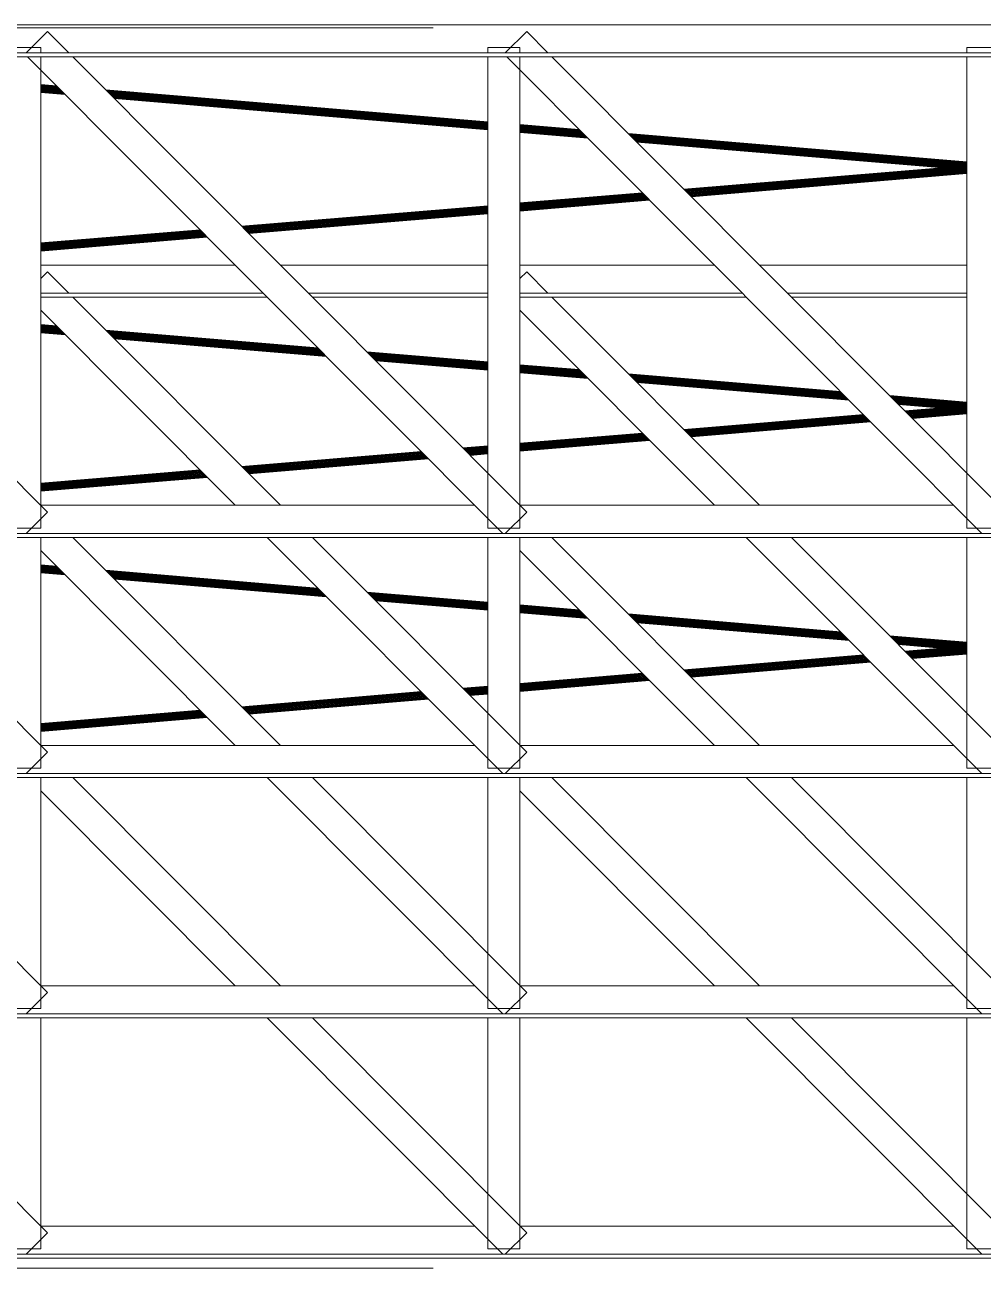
# Model space of a CAD drawing. Header units: inches. Extents: x -37 to 842, y -205 to 94.
# Drawn here: x 94.795 to 95.992, y -143.461 to -141.909 of the extents above; entities that cross this region are included whole.
import ezdxf

# ---------------------------------------------------------------- set-up
doc = ezdxf.new("R2010")
doc.units = ezdxf.units.IN
doc.header["$MEASUREMENT"] = 0
doc.linetypes.add('CYPE_RAYAPUNTOPUNTO', pattern=[0.45, 0.225, -0.075, 0, -0.075, 0, -0.075])
doc.layers.add('COTA_FORMAS', color=11, linetype='CYPE_RAYAPUNTOPUNTO', lineweight=0)
doc.layers.add('VISTAS DE CORTES', color=7, linetype='Continuous', lineweight=0)

# ---------------------------------------------------------------- blocks, each defined once
blk = doc.blocks.new('A$Ce7fd5475')
at = {"linetype": 'Continuous', "extrusion": (0, 1, 0)}
for p, q in [((13.2391, 4.0133), (23.9886, 4.0133)), ((21.0108, 3.9783), (21.0375, 4.0049)), ((21.0375, 4.0049), (21.0641, 3.9783)), ((21.6091, 3.9783), (21.6359, 4.0049)), ((21.6359, 4.0049), (21.6624, 3.9783)), ((20.5112, 3.9783), (23.917, 3.9783)), ((20.989, 3.9849), (21.029, 3.9849)), ((21.029, 3.9783), (21.029, 3.9849)), ((21.5873, 3.9783), (21.5873, 3.9849)), ((21.5873, 3.9849), (21.6273, 3.9849)), ((21.6273, 3.9783), (21.6273, 3.9849)), ((22.1857, 3.9783), (22.1857, 3.9849)), ((22.1857, 3.9849), (22.2257, 3.9849)), ((20.4707, 3.9733), (21.0375, 3.4049)), ((20.5058, 3.9733), (23.9223, 3.9733)), ((21.0126, 3.9733), (21.6059, 3.3783)), ((21.029, 3.3849), (21.029, 3.9733)), ((21.0691, 3.9733), (21.6359, 3.4049)), ((21.5873, 3.3849), (21.5873, 3.9733)), ((21.6109, 3.9733), (22.2043, 3.3783)), ((21.6273, 3.3849), (21.6273, 3.9733)), ((21.6674, 3.9733), (22.2342, 3.4049)), ((22.1857, 3.3849), (22.1857, 3.9733)), ((21.0485, 3.9373), (21.029, 3.9389)), ((21.0485, 3.9372), (21.029, 3.9389)), ((21.0487, 3.9371), (21.029, 3.9387)), ((21.0489, 3.9369), (21.029, 3.9385)), ((21.0492, 3.9366), (21.029, 3.9383)), ((21.0496, 3.9362), (21.029, 3.9379)), ((21.05, 3.9357), (21.029, 3.9375)), ((21.0505, 3.9352), (21.029, 3.937)), ((21.0511, 3.9347), (21.029, 3.9365)), ((21.0517, 3.9341), (21.029, 3.936)), ((21.0524, 3.9334), (21.029, 3.9354)), ((21.053, 3.9327), (21.029, 3.9347)), ((21.0537, 3.9321), (21.029, 3.9341)), ((21.0544, 3.9314), (21.029, 3.9335)), ((21.0551, 3.9307), (21.029, 3.9329)), ((21.0557, 3.93), (21.029, 3.9323)), ((21.0564, 3.9294), (21.029, 3.9317)), ((21.057, 3.9288), (21.029, 3.9311)), ((21.0575, 3.9283), (21.029, 3.9306)), ((21.058, 3.9278), (21.029, 3.9302)), ((21.0584, 3.9273), (21.029, 3.9298)), ((21.0588, 3.927), (21.029, 3.9295)), ((21.0591, 3.9267), (21.029, 3.9292)), ((21.0592, 3.9265), (21.029, 3.929)), ((21.0594, 3.9264), (21.029, 3.9289)), ((21.0594, 3.9264), (21.029, 3.9289)), ((21.5873, 3.8923), (21.1101, 3.9322)), ((21.5873, 3.8922), (21.1102, 3.9321)), ((21.5873, 3.8921), (21.1103, 3.932)), ((21.5873, 3.8919), (21.1105, 3.9317)), ((21.5873, 3.8916), (21.1108, 3.9314)), ((21.5873, 3.8913), (21.1112, 3.931)), ((21.5873, 3.8908), (21.1117, 3.9306)), ((21.5873, 3.8904), (21.1122, 3.9301)), ((21.5873, 3.8899), (21.1127, 3.9295)), ((21.5873, 3.8893), (21.1133, 3.9289)), ((21.5873, 3.8887), (21.114, 3.9283)), ((21.5873, 3.8881), (21.1146, 3.9276)), ((21.5873, 3.8875), (21.1153, 3.9269)), ((21.5873, 3.8868), (21.116, 3.9262)), ((21.5873, 3.8862), (21.1167, 3.9255)), ((21.5873, 3.8856), (21.1174, 3.9249)), ((21.5873, 3.885), (21.118, 3.9242)), ((21.5873, 3.8845), (21.1186, 3.9236)), ((21.5873, 3.884), (21.1191, 3.9231)), ((21.5873, 3.8835), (21.1196, 3.9226)), ((21.5873, 3.8831), (21.12, 3.9222)), ((21.5873, 3.8828), (21.1204, 3.9218)), ((21.5873, 3.8826), (21.1207, 3.9216)), ((21.5873, 3.8824), (21.1209, 3.9214)), ((21.5873, 3.8823), (21.121, 3.9212)), ((21.5873, 3.8822), (21.121, 3.9212)), ((21.7012, 3.8828), (21.6273, 3.8889)), ((21.7013, 3.8827), (21.6273, 3.8889)), ((21.7014, 3.8826), (21.6273, 3.8887)), ((21.7016, 3.8823), (21.6273, 3.8885)), ((21.7019, 3.882), (21.6273, 3.8883)), ((21.7023, 3.8816), (21.6273, 3.8879)), ((21.7028, 3.8812), (21.6273, 3.8875)), ((21.7033, 3.8807), (21.6273, 3.887)), ((21.7038, 3.8801), (21.6273, 3.8865)), ((21.7044, 3.8795), (21.6273, 3.8859)), ((21.7051, 3.8789), (21.6273, 3.8854)), ((21.7058, 3.8782), (21.6273, 3.8847)), ((21.7064, 3.8775), (21.6273, 3.8841)), ((21.7071, 3.8768), (21.6273, 3.8835)), ((21.7078, 3.8761), (21.6273, 3.8829)), ((21.7085, 3.8755), (21.6273, 3.8823)), ((21.7091, 3.8748), (21.6273, 3.8817)), ((21.7097, 3.8743), (21.6273, 3.8811)), ((21.7102, 3.8737), (21.6273, 3.8806)), ((21.7107, 3.8732), (21.6273, 3.8802)), ((21.7111, 3.8728), (21.6273, 3.8798)), ((21.7115, 3.8724), (21.6273, 3.8795)), ((21.7118, 3.8722), (21.6273, 3.8792)), ((21.712, 3.872), (21.6273, 3.879)), ((21.7121, 3.8718), (21.6273, 3.8789)), ((21.7121, 3.8718), (21.6273, 3.8789)), ((22.1857, 3.8423), (21.7628, 3.8776)), ((22.1857, 3.8422), (21.7629, 3.8776)), ((22.1857, 3.8421), (21.763, 3.8774)), ((22.1857, 3.8419), (21.7633, 3.8772)), ((22.1857, 3.8416), (21.7636, 3.8769)), ((22.1857, 3.8413), (21.7639, 3.8765)), ((22.1857, 3.8408), (21.7644, 3.876)), ((22.1857, 3.8404), (21.7649, 3.8755)), ((22.1857, 3.8399), (21.7655, 3.875)), ((22.1857, 3.8393), (21.7661, 3.8744)), ((22.1857, 3.8387), (21.7667, 3.8737)), ((22.1857, 3.8381), (21.7674, 3.873)), ((22.1857, 3.8375), (21.7681, 3.8724)), ((22.1857, 3.8368), (21.7687, 3.8717)), ((22.1857, 3.8362), (21.7694, 3.871)), ((22.1857, 3.8356), (21.7701, 3.8703)), ((22.1857, 3.835), (21.7707, 3.8697)), ((22.1857, 3.8345), (21.7713, 3.8691)), ((22.1857, 3.834), (21.7719, 3.8686)), ((22.1857, 3.8335), (21.7723, 3.8681)), ((22.1857, 3.8331), (21.7728, 3.8676)), ((22.1857, 3.8328), (21.7731, 3.8673)), ((22.1857, 3.8326), (21.7734, 3.867)), ((22.1857, 3.8324), (21.7736, 3.8668)), ((22.1857, 3.8323), (21.7737, 3.8667)), ((22.1857, 3.8322), (21.7737, 3.8667)), ((21.8322, 3.808), (22.154, 3.8349)), ((21.8323, 3.8079), (22.1544, 3.8349)), ((21.8324, 3.8078), (22.1552, 3.8348)), ((21.8326, 3.8076), (22.1564, 3.8347)), ((21.8329, 3.8074), (22.1581, 3.8345)), ((21.8332, 3.807), (22.1602, 3.8344)), ((21.8336, 3.8067), (22.1626, 3.8342)), ((21.834, 3.8062), (22.1654, 3.8339)), ((21.8345, 3.8058), (22.1685, 3.8337)), ((21.835, 3.8052), (22.1719, 3.8334)), ((21.8355, 3.8047), (22.1754, 3.8331)), ((21.8361, 3.8041), (22.1791, 3.8328)), ((21.8367, 3.8036), (22.1828, 3.8325)), ((21.8373, 3.803), (22.1857, 3.8321)), ((21.8378, 3.8024), (22.1857, 3.8315)), ((21.8384, 3.8018), (22.1857, 3.8309)), ((21.8389, 3.8013), (22.1857, 3.8303)), ((21.8394, 3.8008), (22.1857, 3.8297)), ((21.8399, 3.8003), (22.1857, 3.8292)), ((21.8403, 3.7999), (22.1857, 3.8288)), ((21.8407, 3.7996), (22.1857, 3.8284)), ((21.841, 3.7993), (22.1857, 3.8281)), ((21.8412, 3.799), (22.1857, 3.8278)), ((21.8414, 3.7989), (22.1857, 3.8276)), ((21.8415, 3.7987), (22.1857, 3.8275)), ((21.8415, 3.7988), (22.1857, 3.8275)), ((21.6273, 3.7908), (21.7802, 3.8036)), ((21.6273, 3.7909), (21.7801, 3.8036)), ((21.6273, 3.7907), (21.7803, 3.8035)), ((21.6273, 3.7905), (21.7805, 3.8033)), ((21.6273, 3.7902), (21.7807, 3.803)), ((21.6273, 3.7898), (21.781, 3.8027)), ((21.6273, 3.7894), (21.7814, 3.8023)), ((21.6273, 3.789), (21.7819, 3.8019)), ((21.6273, 3.7884), (21.7823, 3.8014)), ((21.6273, 3.7879), (21.7828, 3.8009)), ((21.6273, 3.7873), (21.7834, 3.8003)), ((21.6273, 3.7867), (21.784, 3.7998)), ((21.6273, 3.7861), (21.7845, 3.7992)), ((21.6273, 3.7854), (21.7851, 3.7986)), ((21.6273, 3.7848), (21.7857, 3.798)), ((21.6273, 3.7842), (21.7862, 3.7975)), ((21.6273, 3.7836), (21.7868, 3.7969)), ((21.6273, 3.7831), (21.7873, 3.7964)), ((21.6273, 3.7826), (21.7877, 3.796)), ((21.6273, 3.7821), (21.7882, 3.7956)), ((21.6273, 3.7817), (21.7885, 3.7952)), ((21.6273, 3.7814), (21.7888, 3.7949)), ((21.6273, 3.7811), (21.7891, 3.7947)), ((21.6273, 3.781), (21.7892, 3.7945)), ((21.6273, 3.7808), (21.7893, 3.7944)), ((21.6273, 3.7809), (21.7893, 3.7944)), ((21.2799, 3.7618), (21.5873, 3.7875)), ((21.28, 3.7618), (21.5873, 3.7875)), ((21.2801, 3.7617), (21.5873, 3.7873)), ((21.2803, 3.7615), (21.5873, 3.7871)), ((21.2806, 3.7612), (21.5873, 3.7869)), ((21.2809, 3.7609), (21.5873, 3.7865)), ((21.2813, 3.7605), (21.5873, 3.7861)), ((21.2817, 3.7601), (21.5873, 3.7856)), ((21.2822, 3.7596), (21.5873, 3.7851)), ((21.2827, 3.7591), (21.5873, 3.7845)), ((21.2832, 3.7585), (21.5873, 3.784)), ((21.2838, 3.758), (21.5873, 3.7833)), ((21.2844, 3.7574), (21.5873, 3.7827)), ((21.2849, 3.7568), (21.5873, 3.7821)), ((21.2855, 3.7562), (21.5873, 3.7815)), ((21.2861, 3.7557), (21.5873, 3.7809)), ((21.2866, 3.7551), (21.5873, 3.7803)), ((21.2871, 3.7546), (21.5873, 3.7797)), ((21.2876, 3.7542), (21.5873, 3.7792)), ((21.288, 3.7538), (21.5873, 3.7788)), ((21.2884, 3.7534), (21.5873, 3.7784)), ((21.2887, 3.7531), (21.5873, 3.7781)), ((21.2889, 3.7529), (21.5873, 3.7778)), ((21.2891, 3.7527), (21.5873, 3.7776)), ((21.2891, 3.7526), (21.5873, 3.7775)), ((21.2892, 3.7526), (21.5873, 3.7775)), ((21.029, 3.7409), (21.2278, 3.7575)), ((21.029, 3.7408), (21.2278, 3.7574)), ((21.029, 3.7407), (21.228, 3.7573)), ((21.029, 3.7405), (21.2282, 3.7571)), ((21.029, 3.7402), (21.2284, 3.7569)), ((21.029, 3.7398), (21.2287, 3.7565)), ((21.029, 3.7394), (21.2291, 3.7562)), ((21.029, 3.739), (21.2296, 3.7557)), ((21.029, 3.7384), (21.23, 3.7552)), ((21.029, 3.7379), (21.2305, 3.7547)), ((21.029, 3.7373), (21.2311, 3.7542)), ((21.029, 3.7367), (21.2317, 3.7536)), ((21.029, 3.7361), (21.2322, 3.753)), ((21.029, 3.7354), (21.2328, 3.7525)), ((21.029, 3.7348), (21.2334, 3.7519)), ((21.029, 3.7342), (21.2339, 3.7513)), ((21.029, 3.7336), (21.2345, 3.7508)), ((21.029, 3.7331), (21.235, 3.7503)), ((21.029, 3.7326), (21.2354, 3.7498)), ((21.029, 3.7321), (21.2359, 3.7494)), ((21.029, 3.7317), (21.2362, 3.749)), ((21.029, 3.7314), (21.2365, 3.7487)), ((21.029, 3.7311), (21.2367, 3.7485)), ((21.029, 3.731), (21.2369, 3.7483)), ((21.029, 3.7308), (21.237, 3.7482)), ((21.029, 3.7309), (21.237, 3.7482)), ((21.029, 3.7133), (21.2719, 3.7133)), ((21.3284, 3.7133), (21.5873, 3.7133)), ((21.6273, 3.7133), (21.8702, 3.7133)), ((21.9267, 3.7133), (22.1857, 3.7133)), ((21.029, 3.6965), (21.0375, 3.7049)), ((21.0375, 3.7049), (21.0641, 3.6783)), ((21.6273, 3.6965), (21.6359, 3.7049)), ((21.6359, 3.7049), (21.6624, 3.6783)), ((21.029, 3.6783), (21.3068, 3.6783)), ((21.029, 3.6733), (21.3118, 3.6733)), ((21.0691, 3.6733), (21.3284, 3.4133)), ((21.3633, 3.6783), (21.5873, 3.6783)), ((21.3682, 3.6733), (21.5873, 3.6733)), ((21.6273, 3.6783), (21.9051, 3.6783)), ((21.6273, 3.6733), (21.9101, 3.6733)), ((21.6674, 3.6733), (21.9267, 3.4133)), ((21.9616, 3.6783), (22.1857, 3.6783)), ((21.9666, 3.6733), (22.1857, 3.6733)), ((21.029, 3.6568), (21.2719, 3.4133)), ((21.6273, 3.6568), (21.8702, 3.4133)), ((21.0485, 3.6373), (21.029, 3.6389)), ((21.0485, 3.6372), (21.029, 3.6389)), ((21.0487, 3.6371), (21.029, 3.6387)), ((21.0489, 3.6369), (21.029, 3.6385)), ((21.0492, 3.6366), (21.029, 3.6383)), ((21.0496, 3.6362), (21.029, 3.6379)), ((21.05, 3.6357), (21.029, 3.6375)), ((21.0505, 3.6352), (21.029, 3.637)), ((21.0511, 3.6347), (21.029, 3.6365)), ((21.0517, 3.6341), (21.029, 3.636)), ((21.0524, 3.6334), (21.029, 3.6354)), ((21.053, 3.6327), (21.029, 3.6347)), ((21.0537, 3.6321), (21.029, 3.6341)), ((21.0544, 3.6314), (21.029, 3.6335)), ((21.0551, 3.6307), (21.029, 3.6329)), ((21.0557, 3.63), (21.029, 3.6323)), ((21.0564, 3.6294), (21.029, 3.6317)), ((21.057, 3.6288), (21.029, 3.6311)), ((21.0575, 3.6283), (21.029, 3.6306)), ((21.058, 3.6278), (21.029, 3.6302)), ((21.0584, 3.6273), (21.029, 3.6298)), ((21.0588, 3.627), (21.029, 3.6295)), ((21.0591, 3.6267), (21.029, 3.6292)), ((21.0592, 3.6265), (21.029, 3.629)), ((21.0594, 3.6264), (21.029, 3.6289)), ((21.0594, 3.6264), (21.029, 3.6289)), ((21.3748, 3.61), (21.1101, 3.6322)), ((21.3749, 3.61), (21.1102, 3.6321)), ((21.375, 3.6098), (21.1103, 3.632)), ((21.3753, 3.6096), (21.1105, 3.6317)), ((21.3756, 3.6093), (21.1108, 3.6314)), ((21.376, 3.6089), (21.1112, 3.631)), ((21.3764, 3.6085), (21.1117, 3.6306)), ((21.3769, 3.608), (21.1122, 3.6301)), ((21.3775, 3.6074), (21.1127, 3.6295)), ((21.3781, 3.6068), (21.1133, 3.6289)), ((21.3787, 3.6061), (21.114, 3.6283)), ((21.3794, 3.6055), (21.1146, 3.6276)), ((21.3801, 3.6048), (21.1153, 3.6269)), ((21.3808, 3.6041), (21.116, 3.6262)), ((21.3814, 3.6034), (21.1167, 3.6255)), ((21.3821, 3.6028), (21.1174, 3.6249)), ((21.3827, 3.6021), (21.118, 3.6242)), ((21.3833, 3.6015), (21.1186, 3.6236)), ((21.3839, 3.601), (21.1191, 3.6231)), ((21.3844, 3.6005), (21.1196, 3.6226)), ((21.3848, 3.6001), (21.12, 3.6222)), ((21.3851, 3.5997), (21.1204, 3.6218)), ((21.3854, 3.5994), (21.1207, 3.6216)), ((21.3856, 3.5992), (21.1209, 3.6214)), ((21.3857, 3.5991), (21.121, 3.6212)), ((21.3858, 3.5991), (21.121, 3.6212)), ((21.5873, 3.5923), (21.4365, 3.6049)), ((21.5873, 3.5922), (21.4365, 3.6048)), ((21.5873, 3.5921), (21.4367, 3.6047)), ((21.5873, 3.5919), (21.4369, 3.6045)), ((21.5873, 3.5916), (21.4372, 3.6041)), ((21.5873, 3.5913), (21.4376, 3.6038)), ((21.5873, 3.5908), (21.438, 3.6033)), ((21.5873, 3.5904), (21.4385, 3.6028)), ((21.5873, 3.5899), (21.4391, 3.6022)), ((21.5873, 3.5893), (21.4397, 3.6016)), ((21.5873, 3.5887), (21.4403, 3.601)), ((21.5873, 3.5881), (21.441, 3.6003)), ((21.5873, 3.5875), (21.4417, 3.5996)), ((21.5873, 3.5868), (21.4424, 3.5989)), ((21.5873, 3.5862), (21.4431, 3.5983)), ((21.5873, 3.5856), (21.4437, 3.5976)), ((21.5873, 3.585), (21.4444, 3.597)), ((21.5873, 3.5845), (21.4449, 3.5964)), ((21.5873, 3.584), (21.4455, 3.5958)), ((21.5873, 3.5835), (21.446, 3.5953)), ((21.5873, 3.5831), (21.4464, 3.5949)), ((21.5873, 3.5828), (21.4468, 3.5946)), ((21.5873, 3.5826), (21.447, 3.5943)), ((21.5873, 3.5824), (21.4472, 3.5941)), ((21.5873, 3.5823), (21.4473, 3.594)), ((21.5873, 3.5822), (21.4474, 3.5939)), ((21.7012, 3.5828), (21.6273, 3.5889)), ((21.7013, 3.5827), (21.6273, 3.5889)), ((21.7014, 3.5826), (21.6273, 3.5887)), ((21.7016, 3.5823), (21.6273, 3.5885)), ((21.7019, 3.582), (21.6273, 3.5883)), ((21.7023, 3.5816), (21.6273, 3.5879)), ((21.7028, 3.5812), (21.6273, 3.5875)), ((21.7033, 3.5807), (21.6273, 3.587)), ((21.7038, 3.5801), (21.6273, 3.5865)), ((21.7044, 3.5795), (21.6273, 3.5859)), ((21.7051, 3.5789), (21.6273, 3.5854)), ((21.7058, 3.5782), (21.6273, 3.5847)), ((21.7064, 3.5775), (21.6273, 3.5841)), ((21.7071, 3.5768), (21.6273, 3.5835)), ((21.7078, 3.5761), (21.6273, 3.5829)), ((21.7085, 3.5755), (21.6273, 3.5823)), ((21.7091, 3.5748), (21.6273, 3.5817)), ((21.7097, 3.5743), (21.6273, 3.5811)), ((21.7102, 3.5737), (21.6273, 3.5806)), ((21.7107, 3.5732), (21.6273, 3.5802)), ((21.7111, 3.5728), (21.6273, 3.5798)), ((21.7115, 3.5724), (21.6273, 3.5795)), ((21.7118, 3.5722), (21.6273, 3.5792)), ((21.712, 3.572), (21.6273, 3.579)), ((21.7121, 3.5718), (21.6273, 3.5789)), ((21.7121, 3.5718), (21.6273, 3.5789)), ((22.0276, 3.5555), (21.7628, 3.5776)), ((22.0276, 3.5554), (21.7629, 3.5776)), ((22.0278, 3.5553), (21.763, 3.5774)), ((22.028, 3.5551), (21.7633, 3.5772)), ((22.0283, 3.5548), (21.7636, 3.5769)), ((22.0287, 3.5544), (21.7639, 3.5765)), ((22.0291, 3.5539), (21.7644, 3.576)), ((22.0296, 3.5534), (21.7649, 3.5755)), ((22.0302, 3.5528), (21.7655, 3.575)), ((22.0308, 3.5522), (21.7661, 3.5744)), ((22.0315, 3.5516), (21.7667, 3.5737)), ((22.0321, 3.5509), (21.7674, 3.573)), ((22.0328, 3.5502), (21.7681, 3.5724)), ((22.0335, 3.5495), (21.7687, 3.5717)), ((22.0342, 3.5489), (21.7694, 3.571)), ((22.0348, 3.5482), (21.7701, 3.5703)), ((22.0355, 3.5476), (21.7707, 3.5697)), ((22.0361, 3.547), (21.7713, 3.5691)), ((22.0366, 3.5464), (21.7719, 3.5686)), ((22.0371, 3.5459), (21.7723, 3.5681)), ((22.0375, 3.5455), (21.7728, 3.5676)), ((22.0379, 3.5452), (21.7731, 3.5673)), ((22.0381, 3.5449), (21.7734, 3.567)), ((22.0383, 3.5447), (21.7736, 3.5668)), ((22.0385, 3.5446), (21.7737, 3.5667)), ((22.0385, 3.5445), (21.7737, 3.5667)), ((22.1857, 3.5423), (22.0892, 3.5503)), ((22.1857, 3.5422), (22.0892, 3.5503)), ((22.1857, 3.5421), (22.0894, 3.5501)), ((22.1857, 3.5419), (22.0896, 3.5499)), ((22.1857, 3.5416), (22.0899, 3.5496)), ((22.1857, 3.5413), (22.0903, 3.5492)), ((22.1857, 3.5408), (22.0908, 3.5488)), ((22.1857, 3.5404), (22.0913, 3.5483)), ((22.1857, 3.5399), (22.0918, 3.5477)), ((22.1857, 3.5393), (22.0924, 3.5471)), ((22.1857, 3.5387), (22.0931, 3.5464)), ((22.1857, 3.5381), (22.0937, 3.5458)), ((22.1857, 3.5375), (22.0944, 3.5451)), ((22.1857, 3.5368), (22.0951, 3.5444)), ((22.1857, 3.5362), (22.0958, 3.5437)), ((22.1857, 3.5356), (22.0964, 3.5431)), ((22.1857, 3.535), (22.0971, 3.5424)), ((22.1857, 3.5345), (22.0977, 3.5418)), ((22.1857, 3.534), (22.0982, 3.5413)), ((22.1857, 3.5335), (22.0987, 3.5408)), ((22.1857, 3.5331), (22.0991, 3.5404)), ((22.1857, 3.5328), (22.0995, 3.54)), ((21.8322, 3.508), (22.0563, 3.5267)), ((21.8323, 3.5079), (22.0563, 3.5267)), ((21.8324, 3.5078), (22.0564, 3.5265)), ((21.8326, 3.5076), (22.0566, 3.5264)), ((21.8329, 3.5074), (22.0569, 3.5261)), ((21.8332, 3.507), (22.0572, 3.5258)), ((21.8336, 3.5067), (22.0576, 3.5254)), ((21.834, 3.5062), (22.058, 3.525)), ((21.8345, 3.5058), (22.0585, 3.5245)), ((22.1857, 3.5326), (22.0998, 3.5397)), ((22.1857, 3.5324), (22.1, 3.5395)), ((22.1857, 3.5323), (22.1001, 3.5394)), ((22.1857, 3.5322), (22.1001, 3.5394)), ((22.1084, 3.531), (22.1544, 3.5349)), ((22.1084, 3.5311), (22.154, 3.5349)), ((22.1086, 3.5309), (22.1552, 3.5348)), ((22.1088, 3.5307), (22.1564, 3.5347)), ((22.109, 3.5304), (22.1581, 3.5345)), ((22.1093, 3.5301), (22.1602, 3.5344)), ((22.1097, 3.5297), (22.1626, 3.5342)), ((22.1102, 3.5293), (22.1654, 3.5339)), ((22.1106, 3.5288), (22.1685, 3.5337)), ((22.1111, 3.5283), (22.1719, 3.5334)), ((22.1117, 3.5278), (22.1754, 3.5331)), ((22.1123, 3.5272), (22.1791, 3.5328)), ((22.1128, 3.5266), (22.1828, 3.5325)), ((22.1134, 3.526), (22.1857, 3.5321)), ((22.114, 3.5255), (22.1857, 3.5315)), ((22.1145, 3.5249), (22.1857, 3.5309)), ((22.1151, 3.5244), (22.1857, 3.5303)), ((22.1156, 3.5239), (22.1857, 3.5297)), ((22.116, 3.5234), (22.1857, 3.5292)), ((22.1165, 3.523), (22.1857, 3.5288)), ((22.1168, 3.5226), (22.1857, 3.5284)), ((22.1171, 3.5223), (22.1857, 3.5281)), ((22.1173, 3.5221), (22.1857, 3.5278)), ((22.1175, 3.5219), (22.1857, 3.5276)), ((22.1176, 3.5218), (22.1857, 3.5275)), ((22.1176, 3.5218), (22.1857, 3.5275)), ((21.835, 3.5052), (22.059, 3.524)), ((21.8355, 3.5047), (22.0595, 3.5234)), ((21.8361, 3.5041), (22.0601, 3.5228)), ((21.8367, 3.5036), (22.0607, 3.5223)), ((21.8373, 3.503), (22.0613, 3.5217)), ((21.8378, 3.5024), (22.0618, 3.5211)), ((21.8384, 3.5018), (22.0624, 3.5206)), ((21.8389, 3.5013), (22.0629, 3.52)), ((21.8394, 3.5008), (22.0634, 3.5195)), ((21.8399, 3.5003), (22.0639, 3.5191)), ((21.8403, 3.4999), (22.0643, 3.5186)), ((21.8407, 3.4996), (22.0647, 3.5183)), ((21.841, 3.4993), (22.065, 3.518)), ((21.8412, 3.499), (22.0652, 3.5177)), ((21.8414, 3.4989), (22.0654, 3.5176)), ((21.8415, 3.4987), (22.0655, 3.5175)), ((21.8415, 3.4988), (22.0655, 3.5175)), ((21.6273, 3.4908), (21.7802, 3.5036)), ((21.6273, 3.4909), (21.7801, 3.5036)), ((21.6273, 3.4907), (21.7803, 3.5035)), ((21.6273, 3.4905), (21.7805, 3.5033)), ((21.6273, 3.4902), (21.7807, 3.503)), ((21.6273, 3.4898), (21.781, 3.5027)), ((21.6273, 3.4894), (21.7814, 3.5023)), ((21.6273, 3.489), (21.7819, 3.5019)), ((21.6273, 3.4884), (21.7823, 3.5014)), ((21.6273, 3.4879), (21.7828, 3.5009)), ((21.6273, 3.4873), (21.7834, 3.5003)), ((21.6273, 3.4867), (21.784, 3.4998)), ((21.6273, 3.4861), (21.7845, 3.4992)), ((21.6273, 3.4854), (21.7851, 3.4986)), ((21.6273, 3.4848), (21.7857, 3.498)), ((21.6273, 3.4842), (21.7862, 3.4975)), ((21.6273, 3.4836), (21.7868, 3.4969)), ((21.6273, 3.4831), (21.7873, 3.4964)), ((21.6273, 3.4826), (21.7877, 3.496)), ((21.6273, 3.4821), (21.7882, 3.4956)), ((21.6273, 3.4817), (21.7885, 3.4952)), ((21.6273, 3.4814), (21.7888, 3.4949)), ((21.6273, 3.4811), (21.7891, 3.4947)), ((21.6273, 3.481), (21.7892, 3.4945)), ((21.6273, 3.4808), (21.7893, 3.4944)), ((21.6273, 3.4809), (21.7893, 3.4944)), ((21.2799, 3.4618), (21.5039, 3.4806)), ((21.28, 3.4618), (21.504, 3.4805)), ((21.2801, 3.4617), (21.5041, 3.4804)), ((21.2803, 3.4615), (21.5043, 3.4802)), ((21.2806, 3.4612), (21.5046, 3.4799)), ((21.2809, 3.4609), (21.5049, 3.4796)), ((21.2813, 3.4605), (21.5053, 3.4792)), ((21.2817, 3.4601), (21.5057, 3.4788)), ((21.2822, 3.4596), (21.5062, 3.4783)), ((21.5561, 3.4849), (21.5873, 3.4875)), ((21.5561, 3.4849), (21.5873, 3.4875)), ((21.5563, 3.4847), (21.5873, 3.4873)), ((21.5565, 3.4846), (21.5873, 3.4871)), ((21.5567, 3.4843), (21.5873, 3.4869)), ((21.557, 3.484), (21.5873, 3.4865)), ((21.5574, 3.4836), (21.5873, 3.4861)), ((21.5578, 3.4832), (21.5873, 3.4856)), ((21.5583, 3.4827), (21.5873, 3.4851)), ((21.5588, 3.4822), (21.5873, 3.4845)), ((21.5594, 3.4816), (21.5873, 3.484)), ((21.5599, 3.4811), (21.5873, 3.4833)), ((21.5605, 3.4805), (21.5873, 3.4827)), ((21.5611, 3.4799), (21.5873, 3.4821)), ((21.5617, 3.4793), (21.5873, 3.4815)), ((21.5622, 3.4788), (21.5873, 3.4809)), ((21.5628, 3.4782), (21.5873, 3.4803)), ((21.5633, 3.4777), (21.5873, 3.4797)), ((21.5637, 3.4773), (21.5873, 3.4792)), ((21.5641, 3.4768), (21.5873, 3.4788)), ((21.5645, 3.4765), (21.5873, 3.4784)), ((21.5648, 3.4762), (21.5873, 3.4781)), ((21.2827, 3.4591), (21.5067, 3.4778)), ((21.2832, 3.4585), (21.5072, 3.4773)), ((21.2838, 3.458), (21.5078, 3.4767)), ((21.2844, 3.4574), (21.5084, 3.4761)), ((21.2849, 3.4568), (21.509, 3.4755)), ((21.2855, 3.4562), (21.5095, 3.475)), ((21.2861, 3.4557), (21.5101, 3.4744)), ((21.2866, 3.4551), (21.5106, 3.4739)), ((21.2871, 3.4546), (21.5111, 3.4734)), ((21.2876, 3.4542), (21.5116, 3.4729)), ((21.288, 3.4538), (21.512, 3.4725)), ((21.2884, 3.4534), (21.5124, 3.4721)), ((21.2887, 3.4531), (21.5127, 3.4718)), ((21.2889, 3.4529), (21.5129, 3.4716)), ((21.2891, 3.4527), (21.5131, 3.4714)), ((21.2891, 3.4526), (21.5132, 3.4713)), ((21.2892, 3.4526), (21.5132, 3.4713)), ((21.565, 3.4759), (21.5873, 3.4778)), ((21.5652, 3.4758), (21.5873, 3.4776)), ((21.5653, 3.4757), (21.5873, 3.4775)), ((21.5653, 3.4757), (21.5873, 3.4775)), ((21.029, 3.4409), (21.2278, 3.4575)), ((21.029, 3.4408), (21.2278, 3.4574)), ((21.029, 3.4407), (21.228, 3.4573)), ((21.029, 3.4405), (21.2282, 3.4571)), ((21.029, 3.4402), (21.2284, 3.4569)), ((21.029, 3.4398), (21.2287, 3.4565)), ((21.029, 3.4394), (21.2291, 3.4562)), ((21.029, 3.439), (21.2296, 3.4557)), ((21.029, 3.4384), (21.23, 3.4552)), ((21.029, 3.4379), (21.2305, 3.4547)), ((21.029, 3.4373), (21.2311, 3.4542)), ((21.029, 3.4367), (21.2317, 3.4536)), ((21.029, 3.4361), (21.2322, 3.453)), ((21.029, 3.4354), (21.2328, 3.4525)), ((21.029, 3.4348), (21.2334, 3.4519)), ((21.029, 3.4342), (21.2339, 3.4513)), ((21.029, 3.4336), (21.2345, 3.4508)), ((21.029, 3.4331), (21.235, 3.4503)), ((21.029, 3.4326), (21.2354, 3.4498)), ((21.029, 3.4321), (21.2359, 3.4494)), ((21.029, 3.4317), (21.2362, 3.449)), ((21.029, 3.4314), (21.2365, 3.4487)), ((21.029, 3.4311), (21.2367, 3.4485)), ((21.029, 3.431), (21.2369, 3.4483)), ((21.029, 3.4308), (21.237, 3.4482)), ((21.029, 3.4309), (21.237, 3.4482)), ((21.0108, 3.3783), (21.0375, 3.4049)), ((21.0292, 3.4133), (21.571, 3.4133)), ((21.6091, 3.3783), (21.6359, 3.4049)), ((21.6275, 3.4133), (22.1694, 3.4133)), ((20.989, 3.3849), (21.029, 3.3849)), ((21.5873, 3.3849), (21.6273, 3.3849)), ((22.1857, 3.3849), (22.2257, 3.3849)), ((13.2391, 3.3783), (24.0091, 3.3783)), ((13.2391, 3.3733), (24.0091, 3.3733)), ((20.7699, 3.3733), (21.0375, 3.1049)), ((21.029, 3.0849), (21.029, 3.3733)), ((21.0691, 3.3733), (21.3284, 3.1133)), ((21.3118, 3.3733), (21.6059, 3.0783)), ((21.3682, 3.3733), (21.6359, 3.1049)), ((21.5873, 3.0849), (21.5873, 3.3733)), ((21.6273, 3.0849), (21.6273, 3.3733)), ((21.6674, 3.3733), (21.9267, 3.1133)), ((21.9101, 3.3733), (22.2043, 3.0783)), ((21.9666, 3.3733), (22.2342, 3.1049)), ((22.1857, 3.0849), (22.1857, 3.3733)), ((21.029, 3.3568), (21.2719, 3.1133)), ((21.6273, 3.3568), (21.8702, 3.1133)), ((21.0485, 3.3373), (21.029, 3.3389)), ((21.0485, 3.3372), (21.029, 3.3389)), ((21.0487, 3.3371), (21.029, 3.3387)), ((21.0489, 3.3369), (21.029, 3.3385)), ((21.0492, 3.3366), (21.029, 3.3383)), ((21.0496, 3.3362), (21.029, 3.3379)), ((21.05, 3.3357), (21.029, 3.3375)), ((21.0505, 3.3352), (21.029, 3.337)), ((21.0511, 3.3347), (21.029, 3.3365)), ((21.0517, 3.3341), (21.029, 3.336)), ((21.0524, 3.3334), (21.029, 3.3354)), ((21.053, 3.3327), (21.029, 3.3347)), ((21.0537, 3.3321), (21.029, 3.3341)), ((21.0544, 3.3314), (21.029, 3.3335)), ((21.0551, 3.3307), (21.029, 3.3329)), ((21.0557, 3.33), (21.029, 3.3323)), ((21.0564, 3.3294), (21.029, 3.3317)), ((21.057, 3.3288), (21.029, 3.3311)), ((21.0575, 3.3283), (21.029, 3.3306)), ((21.058, 3.3278), (21.029, 3.3302)), ((21.0584, 3.3273), (21.029, 3.3298)), ((21.0588, 3.327), (21.029, 3.3295)), ((21.0591, 3.3267), (21.029, 3.3292)), ((21.0592, 3.3265), (21.029, 3.329)), ((21.0594, 3.3264), (21.029, 3.3289)), ((21.0594, 3.3264), (21.029, 3.3289)), ((21.3748, 3.31), (21.1101, 3.3322)), ((21.3749, 3.31), (21.1102, 3.3321)), ((21.375, 3.3098), (21.1103, 3.332)), ((21.3753, 3.3096), (21.1105, 3.3317)), ((21.3756, 3.3093), (21.1108, 3.3314)), ((21.376, 3.3089), (21.1112, 3.331)), ((21.3764, 3.3085), (21.1117, 3.3306)), ((21.3769, 3.308), (21.1122, 3.3301)), ((21.3775, 3.3074), (21.1127, 3.3295)), ((21.3781, 3.3068), (21.1133, 3.3289)), ((21.3787, 3.3061), (21.114, 3.3283)), ((21.3794, 3.3055), (21.1146, 3.3276)), ((21.3801, 3.3048), (21.1153, 3.3269)), ((21.3808, 3.3041), (21.116, 3.3262)), ((21.3814, 3.3034), (21.1167, 3.3255)), ((21.3821, 3.3028), (21.1174, 3.3249)), ((21.3827, 3.3021), (21.118, 3.3242)), ((21.3833, 3.3015), (21.1186, 3.3236)), ((21.3839, 3.301), (21.1191, 3.3231)), ((21.3844, 3.3005), (21.1196, 3.3226)), ((21.3848, 3.3001), (21.12, 3.3222)), ((21.3851, 3.2997), (21.1204, 3.3218)), ((21.3854, 3.2994), (21.1207, 3.3216)), ((21.3856, 3.2992), (21.1209, 3.3214)), ((21.3857, 3.2991), (21.121, 3.3212)), ((21.3858, 3.2991), (21.121, 3.3212)), ((21.5873, 3.2923), (21.4365, 3.3049)), ((21.5873, 3.2922), (21.4365, 3.3048)), ((21.5873, 3.2921), (21.4367, 3.3047)), ((21.5873, 3.2919), (21.4369, 3.3045)), ((21.5873, 3.2916), (21.4372, 3.3041)), ((21.5873, 3.2913), (21.4376, 3.3038)), ((21.5873, 3.2908), (21.438, 3.3033)), ((21.5873, 3.2904), (21.4385, 3.3028)), ((21.5873, 3.2899), (21.4391, 3.3022)), ((21.5873, 3.2893), (21.4397, 3.3016)), ((21.5873, 3.2887), (21.4403, 3.301)), ((21.5873, 3.2881), (21.441, 3.3003)), ((21.5873, 3.2875), (21.4417, 3.2996)), ((21.5873, 3.2868), (21.4424, 3.2989)), ((21.5873, 3.2862), (21.4431, 3.2983)), ((21.5873, 3.2856), (21.4437, 3.2976)), ((21.5873, 3.285), (21.4444, 3.297)), ((21.5873, 3.2845), (21.4449, 3.2964)), ((21.5873, 3.284), (21.4455, 3.2958)), ((21.5873, 3.2835), (21.446, 3.2953)), ((21.5873, 3.2831), (21.4464, 3.2949)), ((21.5873, 3.2828), (21.4468, 3.2946)), ((21.5873, 3.2826), (21.447, 3.2943)), ((21.5873, 3.2824), (21.4472, 3.2941)), ((21.5873, 3.2823), (21.4473, 3.294)), ((21.5873, 3.2822), (21.4474, 3.2939)), ((21.7012, 3.2828), (21.6273, 3.2889)), ((21.7013, 3.2827), (21.6273, 3.2889)), ((21.7014, 3.2826), (21.6273, 3.2887)), ((21.7016, 3.2823), (21.6273, 3.2885)), ((21.7019, 3.282), (21.6273, 3.2883)), ((21.7023, 3.2816), (21.6273, 3.2879)), ((21.7028, 3.2812), (21.6273, 3.2875)), ((21.7033, 3.2807), (21.6273, 3.287)), ((21.7038, 3.2801), (21.6273, 3.2865)), ((21.7044, 3.2795), (21.6273, 3.2859)), ((21.7051, 3.2789), (21.6273, 3.2854)), ((21.7058, 3.2782), (21.6273, 3.2847)), ((21.7064, 3.2775), (21.6273, 3.2841)), ((21.7071, 3.2768), (21.6273, 3.2835)), ((21.7078, 3.2761), (21.6273, 3.2829)), ((21.7085, 3.2755), (21.6273, 3.2823)), ((21.7091, 3.2748), (21.6273, 3.2817)), ((21.7097, 3.2743), (21.6273, 3.2811)), ((21.7102, 3.2737), (21.6273, 3.2806)), ((21.7107, 3.2732), (21.6273, 3.2802)), ((21.7111, 3.2728), (21.6273, 3.2798)), ((21.7115, 3.2724), (21.6273, 3.2795)), ((21.7118, 3.2722), (21.6273, 3.2792)), ((21.712, 3.272), (21.6273, 3.279)), ((21.7121, 3.2718), (21.6273, 3.2789)), ((21.7121, 3.2718), (21.6273, 3.2789)), ((22.0276, 3.2555), (21.7628, 3.2776)), ((22.0276, 3.2554), (21.7629, 3.2776)), ((22.0278, 3.2553), (21.763, 3.2774)), ((22.028, 3.2551), (21.7633, 3.2772)), ((22.0283, 3.2548), (21.7636, 3.2769)), ((22.0287, 3.2544), (21.7639, 3.2765)), ((22.0291, 3.2539), (21.7644, 3.276)), ((22.0296, 3.2534), (21.7649, 3.2755)), ((22.0302, 3.2528), (21.7655, 3.275)), ((22.0308, 3.2522), (21.7661, 3.2744)), ((22.0315, 3.2516), (21.7667, 3.2737)), ((22.0321, 3.2509), (21.7674, 3.273)), ((22.0328, 3.2502), (21.7681, 3.2724)), ((22.0335, 3.2495), (21.7687, 3.2717)), ((22.0342, 3.2489), (21.7694, 3.271)), ((22.0348, 3.2482), (21.7701, 3.2703)), ((22.0355, 3.2476), (21.7707, 3.2697)), ((22.0361, 3.247), (21.7713, 3.2691)), ((22.0366, 3.2464), (21.7719, 3.2686)), ((22.0371, 3.2459), (21.7723, 3.2681)), ((22.0375, 3.2455), (21.7728, 3.2676)), ((22.0379, 3.2452), (21.7731, 3.2673)), ((22.0381, 3.2449), (21.7734, 3.267)), ((22.0383, 3.2447), (21.7736, 3.2668)), ((22.0385, 3.2446), (21.7737, 3.2667)), ((22.0385, 3.2445), (21.7737, 3.2667)), ((22.1857, 3.2423), (22.0892, 3.2503)), ((22.1857, 3.2422), (22.0892, 3.2503)), ((22.1857, 3.2421), (22.0894, 3.2501)), ((22.1857, 3.2419), (22.0896, 3.2499)), ((22.1857, 3.2416), (22.0899, 3.2496)), ((22.1857, 3.2413), (22.0903, 3.2492)), ((22.1857, 3.2408), (22.0908, 3.2488)), ((22.1857, 3.2404), (22.0913, 3.2483)), ((22.1857, 3.2399), (22.0918, 3.2477)), ((22.1857, 3.2393), (22.0924, 3.2471)), ((22.1857, 3.2387), (22.0931, 3.2464)), ((22.1857, 3.2381), (22.0937, 3.2458)), ((22.1857, 3.2375), (22.0944, 3.2451)), ((22.1857, 3.2368), (22.0951, 3.2444)), ((22.1857, 3.2362), (22.0958, 3.2437)), ((22.1857, 3.2356), (22.0964, 3.2431)), ((22.1857, 3.235), (22.0971, 3.2424)), ((22.1857, 3.2345), (22.0977, 3.2418)), ((22.1857, 3.234), (22.0982, 3.2413)), ((22.1857, 3.2335), (22.0987, 3.2408)), ((22.1857, 3.2331), (22.0991, 3.2404)), ((22.1857, 3.2328), (22.0995, 3.24)), ((22.1857, 3.2326), (22.0998, 3.2397)), ((22.1857, 3.2324), (22.1, 3.2395)), ((22.1857, 3.2323), (22.1001, 3.2394)), ((22.1857, 3.2322), (22.1001, 3.2394)), ((22.1084, 3.231), (22.1544, 3.2349)), ((22.1084, 3.2311), (22.154, 3.2349)), ((22.1086, 3.2309), (22.1552, 3.2348)), ((22.1088, 3.2307), (22.1564, 3.2347)), ((22.109, 3.2304), (22.1581, 3.2345)), ((22.1093, 3.2301), (22.1602, 3.2344)), ((22.1097, 3.2297), (22.1626, 3.2342)), ((22.1102, 3.2293), (22.1654, 3.2339)), ((22.1106, 3.2288), (22.1685, 3.2337)), ((22.1111, 3.2283), (22.1719, 3.2334)), ((22.1117, 3.2278), (22.1754, 3.2331)), ((22.1123, 3.2272), (22.1791, 3.2328)), ((22.1128, 3.2266), (22.1828, 3.2325)), ((22.1134, 3.226), (22.1857, 3.2321)), ((22.114, 3.2255), (22.1857, 3.2315)), ((22.1145, 3.2249), (22.1857, 3.2309)), ((22.1151, 3.2244), (22.1857, 3.2303)), ((22.1156, 3.2239), (22.1857, 3.2297)), ((21.8322, 3.208), (22.0563, 3.2267)), ((21.8323, 3.2079), (22.0563, 3.2267)), ((21.8324, 3.2078), (22.0564, 3.2265)), ((21.8326, 3.2076), (22.0566, 3.2264)), ((21.8329, 3.2074), (22.0569, 3.2261)), ((21.8332, 3.207), (22.0572, 3.2258)), ((21.8336, 3.2067), (22.0576, 3.2254)), ((21.834, 3.2062), (22.058, 3.225)), ((21.8345, 3.2058), (22.0585, 3.2245)), ((21.835, 3.2052), (22.059, 3.224)), ((21.8355, 3.2047), (22.0595, 3.2234)), ((21.8361, 3.2041), (22.0601, 3.2228)), ((21.8367, 3.2036), (22.0607, 3.2223)), ((21.8373, 3.203), (22.0613, 3.2217)), ((21.8378, 3.2024), (22.0618, 3.2211)), ((21.8384, 3.2018), (22.0624, 3.2206)), ((21.8389, 3.2013), (22.0629, 3.22)), ((21.8394, 3.2008), (22.0634, 3.2195)), ((21.8399, 3.2003), (22.0639, 3.2191)), ((21.8403, 3.1999), (22.0643, 3.2186)), ((21.8407, 3.1996), (22.0647, 3.2183)), ((21.841, 3.1993), (22.065, 3.218)), ((21.8412, 3.199), (22.0652, 3.2177)), ((21.8414, 3.1989), (22.0654, 3.2176)), ((21.8415, 3.1987), (22.0655, 3.2175)), ((21.8415, 3.1988), (22.0655, 3.2175)), ((22.116, 3.2234), (22.1857, 3.2292)), ((22.1165, 3.223), (22.1857, 3.2288)), ((22.1168, 3.2226), (22.1857, 3.2284)), ((22.1171, 3.2223), (22.1857, 3.2281)), ((22.1173, 3.2221), (22.1857, 3.2278)), ((22.1175, 3.2219), (22.1857, 3.2276)), ((22.1176, 3.2218), (22.1857, 3.2275)), ((22.1176, 3.2218), (22.1857, 3.2275)), ((21.6273, 3.1908), (21.7802, 3.2036)), ((21.6273, 3.1909), (21.7801, 3.2036)), ((21.6273, 3.1907), (21.7803, 3.2035)), ((21.6273, 3.1905), (21.7805, 3.2033)), ((21.6273, 3.1902), (21.7807, 3.203)), ((21.6273, 3.1898), (21.781, 3.2027)), ((21.6273, 3.1894), (21.7814, 3.2023)), ((21.6273, 3.189), (21.7819, 3.2019)), ((21.6273, 3.1884), (21.7823, 3.2014)), ((21.6273, 3.1879), (21.7828, 3.2009)), ((21.6273, 3.1873), (21.7834, 3.2003)), ((21.6273, 3.1867), (21.784, 3.1998)), ((21.6273, 3.1861), (21.7845, 3.1992)), ((21.6273, 3.1854), (21.7851, 3.1986)), ((21.5561, 3.1849), (21.5873, 3.1875)), ((21.5561, 3.1849), (21.5873, 3.1875)), ((21.5563, 3.1847), (21.5873, 3.1873)), ((21.5565, 3.1846), (21.5873, 3.1871)), ((21.5567, 3.1843), (21.5873, 3.1869)), ((21.557, 3.184), (21.5873, 3.1865)), ((21.5574, 3.1836), (21.5873, 3.1861)), ((21.5578, 3.1832), (21.5873, 3.1856)), ((21.5583, 3.1827), (21.5873, 3.1851)), ((21.5588, 3.1822), (21.5873, 3.1845)), ((21.5594, 3.1816), (21.5873, 3.184)), ((21.5599, 3.1811), (21.5873, 3.1833)), ((21.6273, 3.1848), (21.7857, 3.198)), ((21.6273, 3.1842), (21.7862, 3.1975)), ((21.6273, 3.1836), (21.7868, 3.1969)), ((21.6273, 3.1831), (21.7873, 3.1964)), ((21.6273, 3.1826), (21.7877, 3.196)), ((21.6273, 3.1821), (21.7882, 3.1956)), ((21.6273, 3.1817), (21.7885, 3.1952)), ((21.6273, 3.1814), (21.7888, 3.1949)), ((21.6273, 3.1811), (21.7891, 3.1947)), ((21.6273, 3.181), (21.7892, 3.1945)), ((21.6273, 3.1808), (21.7893, 3.1944)), ((21.6273, 3.1809), (21.7893, 3.1944)), ((21.2799, 3.1618), (21.5039, 3.1806)), ((21.28, 3.1618), (21.504, 3.1805)), ((21.2801, 3.1617), (21.5041, 3.1804)), ((21.2803, 3.1615), (21.5043, 3.1802)), ((21.2806, 3.1612), (21.5046, 3.1799)), ((21.2809, 3.1609), (21.5049, 3.1796)), ((21.2813, 3.1605), (21.5053, 3.1792)), ((21.2817, 3.1601), (21.5057, 3.1788)), ((21.2822, 3.1596), (21.5062, 3.1783)), ((21.2827, 3.1591), (21.5067, 3.1778)), ((21.2832, 3.1585), (21.5072, 3.1773)), ((21.2838, 3.158), (21.5078, 3.1767)), ((21.2844, 3.1574), (21.5084, 3.1761)), ((21.2849, 3.1568), (21.509, 3.1755)), ((21.2855, 3.1562), (21.5095, 3.175)), ((21.2861, 3.1557), (21.5101, 3.1744)), ((21.2866, 3.1551), (21.5106, 3.1739)), ((21.2871, 3.1546), (21.5111, 3.1734)), ((21.2876, 3.1542), (21.5116, 3.1729)), ((21.288, 3.1538), (21.512, 3.1725)), ((21.2884, 3.1534), (21.5124, 3.1721)), ((21.2887, 3.1531), (21.5127, 3.1718)), ((21.2889, 3.1529), (21.5129, 3.1716)), ((21.2891, 3.1527), (21.5131, 3.1714)), ((21.2891, 3.1526), (21.5132, 3.1713)), ((21.2892, 3.1526), (21.5132, 3.1713)), ((21.5605, 3.1805), (21.5873, 3.1827)), ((21.5611, 3.1799), (21.5873, 3.1821)), ((21.5617, 3.1793), (21.5873, 3.1815)), ((21.5622, 3.1788), (21.5873, 3.1809)), ((21.5628, 3.1782), (21.5873, 3.1803)), ((21.5633, 3.1777), (21.5873, 3.1797)), ((21.5637, 3.1773), (21.5873, 3.1792)), ((21.5641, 3.1768), (21.5873, 3.1788)), ((21.5645, 3.1765), (21.5873, 3.1784)), ((21.5648, 3.1762), (21.5873, 3.1781)), ((21.565, 3.1759), (21.5873, 3.1778)), ((21.5652, 3.1758), (21.5873, 3.1776)), ((21.5653, 3.1757), (21.5873, 3.1775)), ((21.5653, 3.1757), (21.5873, 3.1775)), ((21.029, 3.1409), (21.2278, 3.1575)), ((21.029, 3.1408), (21.2278, 3.1574)), ((21.029, 3.1407), (21.228, 3.1573)), ((21.029, 3.1405), (21.2282, 3.1571)), ((21.029, 3.1402), (21.2284, 3.1569)), ((21.029, 3.1398), (21.2287, 3.1565)), ((21.029, 3.1394), (21.2291, 3.1562)), ((21.029, 3.139), (21.2296, 3.1557)), ((21.029, 3.1384), (21.23, 3.1552)), ((21.029, 3.1379), (21.2305, 3.1547)), ((21.029, 3.1373), (21.2311, 3.1542)), ((21.029, 3.1367), (21.2317, 3.1536)), ((21.029, 3.1361), (21.2322, 3.153)), ((21.029, 3.1354), (21.2328, 3.1525)), ((21.029, 3.1348), (21.2334, 3.1519)), ((21.029, 3.1342), (21.2339, 3.1513)), ((21.029, 3.1336), (21.2345, 3.1508)), ((21.029, 3.1331), (21.235, 3.1503)), ((21.029, 3.1326), (21.2354, 3.1498)), ((21.029, 3.1321), (21.2359, 3.1494)), ((21.029, 3.1317), (21.2362, 3.149)), ((21.029, 3.1314), (21.2365, 3.1487)), ((21.029, 3.1311), (21.2367, 3.1485)), ((21.029, 3.131), (21.2369, 3.1483)), ((21.029, 3.1308), (21.237, 3.1482)), ((21.029, 3.1309), (21.237, 3.1482)), ((21.0292, 3.1133), (21.571, 3.1133)), ((21.6275, 3.1133), (22.1694, 3.1133)), ((21.0108, 3.0783), (21.0375, 3.1049)), ((21.6091, 3.0783), (21.6359, 3.1049)), ((13.2936, 3.0783), (23.9886, 3.0783)), ((20.989, 3.0849), (21.029, 3.0849)), ((21.5873, 3.0849), (21.6273, 3.0849)), ((22.1857, 3.0849), (22.2257, 3.0849)), ((13.2936, 3.0733), (23.9886, 3.0733)), ((20.7699, 3.0733), (21.0375, 2.8049)), ((21.029, 2.7849), (21.029, 3.0733)), ((21.0691, 3.0733), (21.3284, 2.8133)), ((21.3118, 3.0733), (21.6059, 2.7783)), ((21.3682, 3.0733), (21.6359, 2.8049)), ((21.5873, 2.7849), (21.5873, 3.0733)), ((21.6273, 2.7849), (21.6273, 3.0733)), ((21.6674, 3.0733), (21.9267, 2.8133)), ((21.9101, 3.0733), (22.2043, 2.7783)), ((21.9666, 3.0733), (22.2342, 2.8049)), ((22.1857, 2.7849), (22.1857, 3.0733)), ((21.029, 3.0568), (21.2719, 2.8133)), ((21.6273, 3.0568), (21.8702, 2.8133)), ((21.0292, 2.8133), (21.571, 2.8133)), ((21.6275, 2.8133), (22.1694, 2.8133)), ((21.0108, 2.7783), (21.0375, 2.8049)), ((21.6091, 2.7783), (21.6359, 2.8049)), ((20.989, 2.7849), (21.029, 2.7849)), ((21.5873, 2.7849), (21.6273, 2.7849)), ((22.1857, 2.7849), (22.2257, 2.7849)), ((13.2936, 2.7783), (23.9886, 2.7783)), ((13.2936, 2.7733), (23.9886, 2.7733)), ((20.7699, 2.7733), (21.0375, 2.5049)), ((21.029, 2.4849), (21.029, 2.7733)), ((21.3118, 2.7733), (21.6059, 2.4783)), ((21.3682, 2.7733), (21.6359, 2.5049)), ((21.5873, 2.4849), (21.5873, 2.7733)), ((21.6273, 2.4849), (21.6273, 2.7733)), ((21.9101, 2.7733), (22.2043, 2.4783)), ((21.9666, 2.7733), (22.2342, 2.5049)), ((22.1857, 2.4849), (22.1857, 2.7733)), ((21.0108, 2.4783), (21.0375, 2.5049)), ((21.0292, 2.5133), (21.571, 2.5133)), ((21.6091, 2.4783), (21.6359, 2.5049)), ((21.6275, 2.5133), (22.1694, 2.5133)), ((20.989, 2.4849), (21.029, 2.4849)), ((21.5873, 2.4849), (21.6273, 2.4849)), ((22.1857, 2.4849), (22.2257, 2.4849)), ((13.2936, 2.4783), (23.9574, 2.4783)), ((13.2936, 2.4733), (23.9574, 2.4733))]:
    blk.add_line(p, q, dxfattribs=at)

msp = doc.modelspace()

# ---------------------------------------------------------------- linework, layer by layer
at = {"layer": 'COTA_FORMAS', "ltscale": 10}
for p, q in [((74.255, -141.9124), (100.9093, -141.9124)), ((74.255, -143.4611), (100.9093, -143.4611))]:
    msp.add_line(p, q, dxfattribs=at)

# ---------------------------------------------------------------- block references
at = {"layer": 'VISTAS DE CORTES'}
msp.add_blockref('A$Ce7fd5475', (73.7858, -145.9218), dxfattribs=at)

doc.saveas('drawing.dxf')
